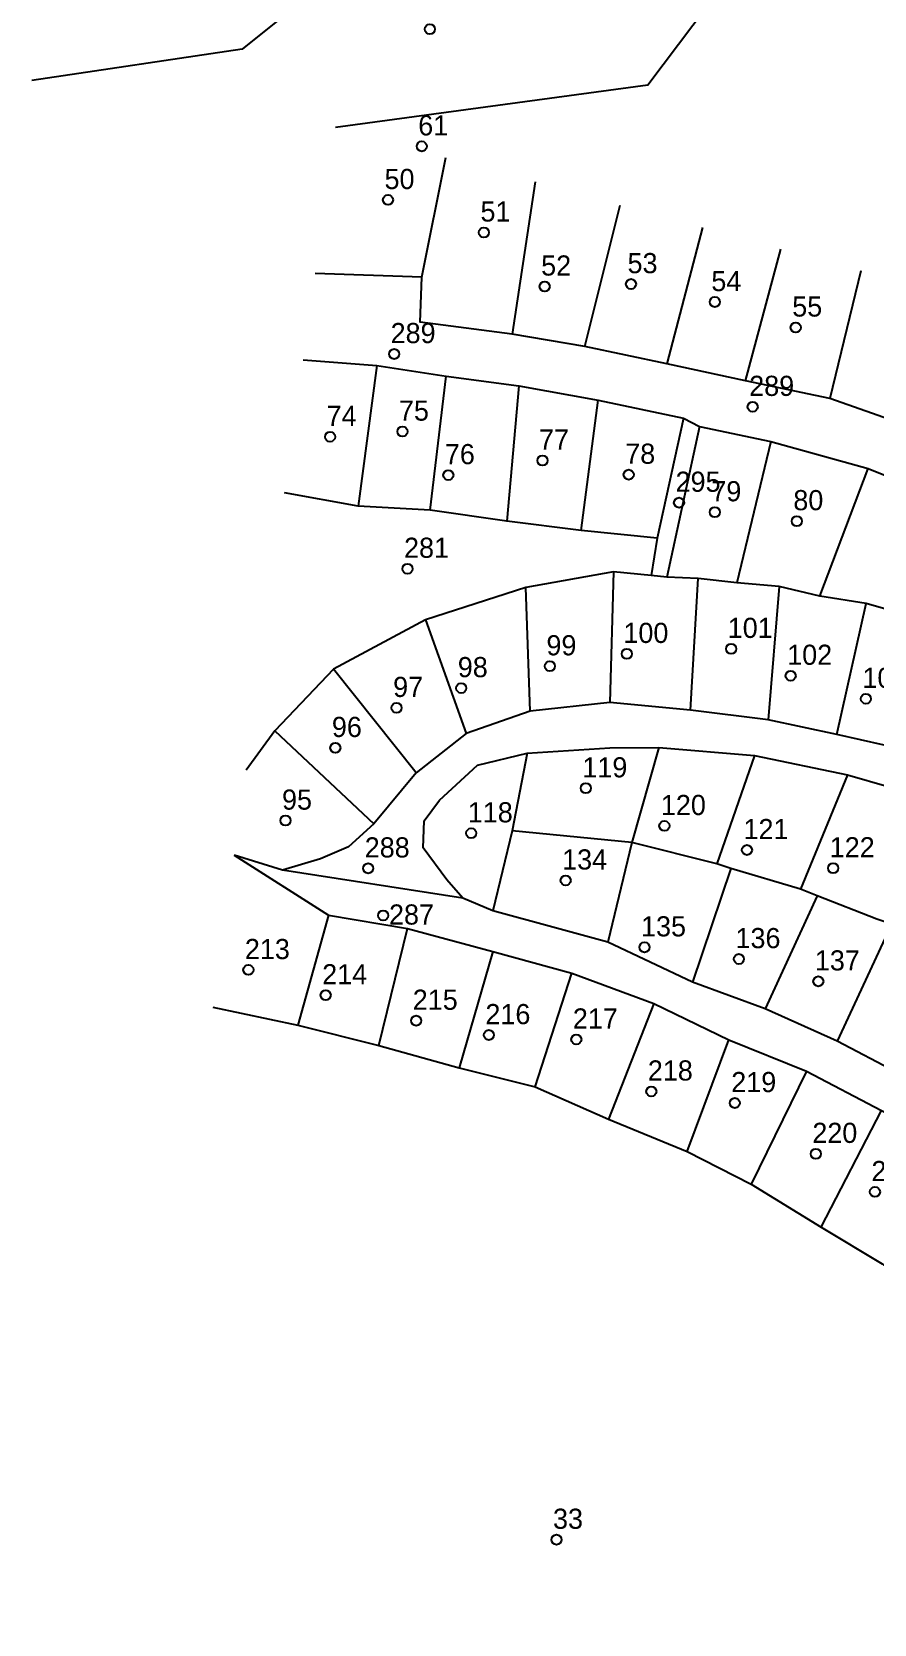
# Model space of a CAD drawing. Extents: x 176571 to 180224, y 250857 to 253450.
# Drawn here: x 176914.3 to 177081.5, y 251614.2 to 251930.3 of the extents above; entities that cross this region are included whole.
import ezdxf
from ezdxf.enums import TextEntityAlignment as Align

# ---------------------------------------------------------------- set-up
doc = ezdxf.new("R2010")
doc.units = 0
for name, color, linetype in [('1602', 240, 'Continuous'), ('1603', 240, 'Continuous'), ('A_POINTS', 252, 'Continuous')]:
    doc.layers.add(name, color=color, linetype=linetype)
doc.styles.add('HEBTXT', font='hebtxt.shx')

# ---------------------------------------------------------------- blocks, each defined once
blk = doc.blocks.new('1603')
at = {"layer": 'A_POINTS'}
blk.add_circle((0, 0), 0.25, dxfattribs=at)
at = {"style": 'HEBTXT'}
blk.add_attdef('PARCEL_NUM', text='', height=2, dxfattribs=at).set_placement((0, 1), align=Align.CENTER)
at = {"style": 'HEBTXT', "flags": 1}
blk.add_attdef('LOT_NUM', text='', height=2, dxfattribs=at).set_placement((0, -2.5), align=Align.CENTER)

msp = doc.modelspace()

# ---------------------------------------------------------------- linework, layer by layer
at = {"layer": '1602'}
for points in [[(177069.72, 251964.42), (177051.59, 251939.72), (177036.55, 251919.75), (176974.63, 251911.34)], [(176985.24, 251950.29), (176956.07, 251926.88), (176914.35, 251920.65)], [(177157.68, 251816.11), (177144.3, 251824.16), (177130.44, 251832.74), (177116.08, 251840.2), (177100.65, 251846.18), (177087.01, 251852.53), (177072.68, 251857.57), (177055.93, 251861.07), (177040.32, 251864.45), (177024.07, 251867.86), (177009.63, 251870.31), (176991.37, 251872.66), (176991.76, 251881.6), (176996.49, 251905.36)], [(177014.2, 251900.52), (177009.63, 251870.31)], [(177024.07, 251867.86), (177031.1, 251895.91)], [(177047.4, 251891.45), (177040.32, 251864.45)], [(177055.93, 251861.07), (177062.94, 251887.2)], [(176991.76, 251881.6), (176970.59, 251882.33)], [(177078.83, 251882.86), (177072.68, 251857.57)], [(176968.2, 251865.24), (176982.8, 251864.08), (176996.56, 251861.98), (177010.96, 251860.04), (177026.73, 251857.22), (177043.66, 251853.65), (177046.83, 251852), (177060.99, 251848.99), (177080.27, 251843.61), (177096.63, 251837.08), (177116.86, 251828.75), (177135.56, 251817.61), (177152.42, 251806.24)], [(176982.8, 251864.08), (176979.12, 251836.19)], [(176993.38, 251835.4), (176996.56, 251861.98)], [(177010.96, 251860.04), (177008.59, 251833.17)], [(177023.38, 251831.34), (177026.73, 251857.22)], [(177043.66, 251853.65), (177038.43, 251829.82), (177037.22, 251822.38)], [(177046.83, 251852), (177040.32, 251822.06)], [(177060.99, 251848.99), (177054.25, 251820.97)], [(177070.72, 251818.31), (177080.27, 251843.61)], [(177038.43, 251829.82), (177023.38, 251831.34), (177008.59, 251833.17), (176993.38, 251835.4), (176979.12, 251836.19), (176964.51, 251838.78)], [(177143.12, 251789.75), (177128.08, 251797.43), (177125.07, 251798.45), (177111.46, 251805.49), (177106.07, 251808.57), (177095.91, 251811.67), (177087.96, 251814.54), (177079.93, 251816.84), (177070.72, 251818.31), (177062.67, 251820.24), (177054.25, 251820.97), (177046.54, 251821.8), (177040.32, 251822.06), (177037.22, 251822.38), (177029.76, 251823.14), (177012.34, 251820), (176992.49, 251813.6), (176974.22, 251803.78), (176962.57, 251791.57), (176956.85, 251783.78)], [(177029.76, 251823.14), (177029.01, 251797.22)], [(177045.02, 251795.66), (177046.54, 251821.8)], [(177062.67, 251820.24), (177060.44, 251793.74)], [(177013.24, 251795.47), (177012.34, 251820)], [(177074.1, 251790.82), (177079.93, 251816.84)], [(176992.49, 251813.6), (177000.54, 251791.06)], [(176990.6, 251783.22), (176974.22, 251803.78)], [(177088.2, 251787.69), (177074.1, 251790.82), (177060.44, 251793.74), (177045.02, 251795.66), (177029.01, 251797.22), (177013.24, 251795.47), (177000.54, 251791.06), (176990.6, 251783.22), (176982.22, 251773.11), (176977.2, 251768.56), (176971.63, 251766.13), (176964.1, 251763.91)], [(176962.57, 251791.57), (176982.22, 251773.11)], [(176999.88, 251758.34), (176996.67, 251761.97), (176991.99, 251768.32), (176992.22, 251773.7), (176995.26, 251777.83), (177002.8, 251784.74), (177012.63, 251787.12), (177029.07, 251788.21), (177038.79, 251788.24), (177057.72, 251786.68), (177076.23, 251782.86), (177092.74, 251778.1)], [(177012.63, 251787.12), (177009.67, 251771.7), (177005.81, 251755.87)], [(177038.79, 251788.24), (177033.4, 251769.37), (177028.66, 251749.64)], [(177057.72, 251786.68), (177050.24, 251765.17)], [(177076.23, 251782.86), (177066.86, 251760.15)], [(177114.02, 251738.49), (177099.16, 251746.04), (177084.92, 251753.17), (177082.04, 251754.18), (177070.17, 251758.81), (177066.86, 251760.15), (177053.06, 251764.22), (177050.24, 251765.17), (177033.4, 251769.37), (177009.67, 251771.7)], [(176964.1, 251763.91), (176954.49, 251766.9)], [(176954.49, 251766.9), (176973.18, 251754.96), (176988.88, 251752.33), (177005.84, 251747.75), (177021.47, 251743.47), (177037.79, 251737.45), (177052.66, 251730.23), (177068.09, 251723.99), (177082.93, 251716.2), (177096.05, 251709.49), (177100.86, 251704.72), (177114.01, 251695.85), (177128.35, 251683.57), (177139.06, 251674.04), (177151.83, 251663.85), (177165.42, 251654.71), (177178.26, 251646.18), (177192.52, 251636.37), (177207.56, 251627.17), (177223.21, 251620.1), (177231.64, 251615.3), (177238.26, 251608.23)], [(177248.87, 251608.1), (177237.72, 251619.04), (177229.12, 251625.94), (177217.73, 251631.56), (177197.88, 251642.75), (177182.11, 251654.33), (177166.32, 251665.4), (177154.11, 251673.85), (177142.47, 251683.92), (177130.66, 251692.8), (177117.64, 251703.18), (177105.12, 251712.09), (177101.49, 251714.78), (177085.99, 251723.75), (177074.13, 251729.96), (177059.86, 251736.4), (177045.47, 251741.7), (177028.66, 251749.64), (177017.74, 251752.58), (177005.81, 251755.87), (176999.88, 251758.34), (176964.1, 251763.91), (176964.1, 251763.91)], [(177053.06, 251764.22), (177045.47, 251741.7)], [(177070.17, 251758.81), (177059.86, 251736.4)], [(176973.18, 251754.96), (176967.15, 251733.13)], [(176983.23, 251729.09), (176988.88, 251752.33)], [(177084.92, 251753.17), (177074.13, 251729.96)], [(177005.84, 251747.75), (176999.12, 251724.68)], [(177014.2, 251720.87), (177021.47, 251743.47)], [(176950.28, 251736.69), (176967.15, 251733.13), (176983.23, 251729.09), (176999.12, 251724.68), (177014.2, 251720.87), (177028.79, 251714.48), (177044.39, 251708.05), (177057.07, 251701.55), (177071, 251693.03), (177083.08, 251685.79), (177087.94, 251682.22), (177099.34, 251672.54), (177110.23, 251662.88), (177126.08, 251653.33), (177139.28, 251644.01), (177152.29, 251634.77), (177165.73, 251625.38), (177181.03, 251616.1), (177195.99, 251607.92)], [(177037.79, 251737.45), (177028.79, 251714.48)], [(177044.39, 251708.05), (177052.66, 251730.23)], [(177068.09, 251723.99), (177057.07, 251701.55)], [(177071, 251693.03), (177082.93, 251716.2)]]:
    msp.add_lwpolyline(points, dxfattribs=at)

# ---------------------------------------------------------------- block references
at = {"layer": '1603'}
ref = msp.add_blockref('1603', (176993.34, 251930.86), dxfattribs=dict(at, xscale=4, yscale=4, zscale=4))
ref.add_attrib('PARCEL_NUM', '110', (176992.65, 251933.02), dxfattribs={"layer": '0', "height": 4, "style": 'HEBTXT'})
ref = msp.add_blockref('1603', (176991.71, 251907.6), dxfattribs=dict(at, xscale=4, yscale=4, zscale=4))
ref.add_attrib('PARCEL_NUM', '61', (176991.02, 251909.76), dxfattribs={"layer": '0', "height": 4, "style": 'HEBTXT'})
ref = msp.add_blockref('1603', (176985.02, 251896.95), dxfattribs=dict(at, xscale=4, yscale=4, zscale=4))
ref.add_attrib('PARCEL_NUM', '50', (176984.33, 251899.11), dxfattribs={"layer": '0', "height": 4, "style": 'HEBTXT'})
ref = msp.add_blockref('1603', (177004.06, 251890.5), dxfattribs=dict(at, xscale=4, yscale=4, zscale=4))
ref.add_attrib('PARCEL_NUM', '51', (177003.37, 251892.66), dxfattribs={"layer": '0', "height": 4, "style": 'HEBTXT'})
ref = msp.add_blockref('1603', (177033.24, 251880.26), dxfattribs=dict(at, xscale=4, yscale=4, zscale=4))
ref.add_attrib('PARCEL_NUM', '53', (177032.55, 251882.41), dxfattribs={"layer": '0', "height": 4, "style": 'HEBTXT'})
ref = msp.add_blockref('1603', (177016.11, 251879.78), dxfattribs=dict(at, xscale=4, yscale=4, zscale=4))
ref.add_attrib('PARCEL_NUM', '52', (177015.41, 251881.94), dxfattribs={"layer": '0', "height": 4, "style": 'HEBTXT'})
ref = msp.add_blockref('1603', (177049.87, 251876.7), dxfattribs=dict(at, xscale=4, yscale=4, zscale=4))
ref.add_attrib('PARCEL_NUM', '54', (177049.18, 251878.85), dxfattribs={"layer": '0', "height": 4, "style": 'HEBTXT'})
ref = msp.add_blockref('1603', (177065.92, 251871.64), dxfattribs=dict(at, xscale=4, yscale=4, zscale=4))
ref.add_attrib('PARCEL_NUM', '55', (177065.23, 251873.8), dxfattribs={"layer": '0', "height": 4, "style": 'HEBTXT'})
ref = msp.add_blockref('1603', (176986.23, 251866.37), dxfattribs=dict(at, xscale=4, yscale=4, zscale=4))
ref.add_attrib('PARCEL_NUM', '289', (176985.54, 251868.53), dxfattribs={"layer": '0', "height": 4, "style": 'HEBTXT'})
ref = msp.add_blockref('1603', (177057.38, 251855.9), dxfattribs=dict(at, xscale=4, yscale=4, zscale=4))
ref.add_attrib('PARCEL_NUM', '289', (177056.69, 251858.05), dxfattribs={"layer": '0', "height": 4, "style": 'HEBTXT'})
ref = msp.add_blockref('1603', (176973.52, 251849.95), dxfattribs=dict(at, xscale=4, yscale=4, zscale=4))
ref.add_attrib('PARCEL_NUM', '74', (176972.83, 251852.11), dxfattribs={"layer": '0', "height": 4, "style": 'HEBTXT'})
ref = msp.add_blockref('1603', (176987.88, 251850.99), dxfattribs=dict(at, xscale=4, yscale=4, zscale=4))
ref.add_attrib('PARCEL_NUM', '75', (176987.19, 251853.14), dxfattribs={"layer": '0', "height": 4, "style": 'HEBTXT'})
ref = msp.add_blockref('1603', (176996.99, 251842.34), dxfattribs=dict(at, xscale=4, yscale=4, zscale=4))
ref.add_attrib('PARCEL_NUM', '76', (176996.3, 251844.5), dxfattribs={"layer": '0', "height": 4, "style": 'HEBTXT'})
ref = msp.add_blockref('1603', (177015.67, 251845.24), dxfattribs=dict(at, xscale=4, yscale=4, zscale=4))
ref.add_attrib('PARCEL_NUM', '77', (177014.98, 251847.4), dxfattribs={"layer": '0', "height": 4, "style": 'HEBTXT'})
ref = msp.add_blockref('1603', (177032.78, 251842.42), dxfattribs=dict(at, xscale=4, yscale=4, zscale=4))
ref.add_attrib('PARCEL_NUM', '78', (177032.09, 251844.58), dxfattribs={"layer": '0', "height": 4, "style": 'HEBTXT'})
ref = msp.add_blockref('1603', (177042.77, 251836.86), dxfattribs=dict(at, xscale=4, yscale=4, zscale=4))
ref.add_attrib('PARCEL_NUM', '295', (177042.08, 251839.02), dxfattribs={"layer": '0', "height": 4, "style": 'HEBTXT'})
ref = msp.add_blockref('1603', (177049.88, 251834.97), dxfattribs=dict(at, xscale=4, yscale=4, zscale=4))
ref.add_attrib('PARCEL_NUM', '79', (177049.18, 251837.13), dxfattribs={"layer": '0', "height": 4, "style": 'HEBTXT'})
ref = msp.add_blockref('1603', (177066.14, 251833.2), dxfattribs=dict(at, xscale=4, yscale=4, zscale=4))
ref.add_attrib('PARCEL_NUM', '80', (177065.45, 251835.36), dxfattribs={"layer": '0', "height": 4, "style": 'HEBTXT'})
ref = msp.add_blockref('1603', (176988.9, 251823.75), dxfattribs=dict(at, xscale=4, yscale=4, zscale=4))
ref.add_attrib('PARCEL_NUM', '281', (176988.2, 251825.91), dxfattribs={"layer": '0', "height": 4, "style": 'HEBTXT'})
ref = msp.add_blockref('1603', (177053.12, 251807.85), dxfattribs=dict(at, xscale=4, yscale=4, zscale=4))
ref.add_attrib('PARCEL_NUM', '101', (177052.43, 251810.01), dxfattribs={"layer": '0', "height": 4, "style": 'HEBTXT'})
ref = msp.add_blockref('1603', (177017.15, 251804.4), dxfattribs=dict(at, xscale=4, yscale=4, zscale=4))
ref.add_attrib('PARCEL_NUM', '99', (177016.46, 251806.55), dxfattribs={"layer": '0', "height": 4, "style": 'HEBTXT'})
ref = msp.add_blockref('1603', (177032.42, 251806.85), dxfattribs=dict(at, xscale=4, yscale=4, zscale=4))
ref.add_attrib('PARCEL_NUM', '100', (177031.73, 251809.01), dxfattribs={"layer": '0', "height": 4, "style": 'HEBTXT'})
ref = msp.add_blockref('1603', (177064.92, 251802.51), dxfattribs=dict(at, xscale=4, yscale=4, zscale=4))
ref.add_attrib('PARCEL_NUM', '102', (177064.23, 251804.67), dxfattribs={"layer": '0', "height": 4, "style": 'HEBTXT'})
ref = msp.add_blockref('1603', (176999.56, 251800.06), dxfattribs=dict(at, xscale=4, yscale=4, zscale=4))
ref.add_attrib('PARCEL_NUM', '98', (176998.87, 251802.22), dxfattribs={"layer": '0', "height": 4, "style": 'HEBTXT'})
ref = msp.add_blockref('1603', (176986.73, 251796.14), dxfattribs=dict(at, xscale=4, yscale=4, zscale=4))
ref.add_attrib('PARCEL_NUM', '97', (176986.04, 251798.29), dxfattribs={"layer": '0', "height": 4, "style": 'HEBTXT'})
ref = msp.add_blockref('1603', (177079.85, 251797.94), dxfattribs=dict(at, xscale=4, yscale=4, zscale=4))
ref.add_attrib('PARCEL_NUM', '103', (177079.16, 251800.1), dxfattribs={"layer": '0', "height": 4, "style": 'HEBTXT'})
ref = msp.add_blockref('1603', (176974.57, 251788.19), dxfattribs=dict(at, xscale=4, yscale=4, zscale=4))
ref.add_attrib('PARCEL_NUM', '96', (176973.88, 251790.34), dxfattribs={"layer": '0', "height": 4, "style": 'HEBTXT'})
ref = msp.add_blockref('1603', (177024.28, 251780.18), dxfattribs=dict(at, xscale=4, yscale=4, zscale=4))
ref.add_attrib('PARCEL_NUM', '119', (177023.59, 251782.33), dxfattribs={"layer": '0', "height": 4, "style": 'HEBTXT'})
ref = msp.add_blockref('1603', (176964.68, 251773.76), dxfattribs=dict(at, xscale=4, yscale=4, zscale=4))
ref.add_attrib('PARCEL_NUM', '95', (176963.99, 251775.92), dxfattribs={"layer": '0', "height": 4, "style": 'HEBTXT'})
ref = msp.add_blockref('1603', (177001.54, 251771.24), dxfattribs=dict(at, xscale=4, yscale=4, zscale=4))
ref.add_attrib('PARCEL_NUM', '118', (177000.85, 251773.4), dxfattribs={"layer": '0', "height": 4, "style": 'HEBTXT'})
ref = msp.add_blockref('1603', (177039.86, 251772.69), dxfattribs=dict(at, xscale=4, yscale=4, zscale=4))
ref.add_attrib('PARCEL_NUM', '120', (177039.17, 251774.85), dxfattribs={"layer": '0', "height": 4, "style": 'HEBTXT'})
ref = msp.add_blockref('1603', (177056.25, 251767.91), dxfattribs=dict(at, xscale=4, yscale=4, zscale=4))
ref.add_attrib('PARCEL_NUM', '121', (177055.56, 251770.07), dxfattribs={"layer": '0', "height": 4, "style": 'HEBTXT'})
ref = msp.add_blockref('1603', (176981.09, 251764.27), dxfattribs=dict(at, xscale=4, yscale=4, zscale=4))
ref.add_attrib('PARCEL_NUM', '288', (176980.4, 251766.43), dxfattribs={"layer": '0', "height": 4, "style": 'HEBTXT'})
ref = msp.add_blockref('1603', (177073.36, 251764.3), dxfattribs=dict(at, xscale=4, yscale=4, zscale=4))
ref.add_attrib('PARCEL_NUM', '122', (177072.67, 251766.46), dxfattribs={"layer": '0', "height": 4, "style": 'HEBTXT'})
ref = msp.add_blockref('1603', (177020.27, 251761.88), dxfattribs=dict(at, xscale=4, yscale=4, zscale=4))
ref.add_attrib('PARCEL_NUM', '134', (177019.57, 251764.04), dxfattribs={"layer": '0', "height": 4, "style": 'HEBTXT'})
ref = msp.add_blockref('1603', (176984.07, 251754.93), dxfattribs=dict(at, xscale=4, yscale=4, zscale=4))
ref.add_attrib('PARCEL_NUM', '287', (176985.22, 251753.11), dxfattribs={"layer": '0', "height": 4, "style": 'HEBTXT'})
ref = msp.add_blockref('1603', (177035.92, 251748.6), dxfattribs=dict(at, xscale=4, yscale=4, zscale=4))
ref.add_attrib('PARCEL_NUM', '135', (177035.23, 251750.76), dxfattribs={"layer": '0', "height": 4, "style": 'HEBTXT'})
ref = msp.add_blockref('1603', (177054.66, 251746.27), dxfattribs=dict(at, xscale=4, yscale=4, zscale=4))
ref.add_attrib('PARCEL_NUM', '136', (177053.97, 251748.43), dxfattribs={"layer": '0', "height": 4, "style": 'HEBTXT'})
ref = msp.add_blockref('1603', (176957.31, 251744.11), dxfattribs=dict(at, xscale=4, yscale=4, zscale=4))
ref.add_attrib('PARCEL_NUM', '213', (176956.62, 251746.26), dxfattribs={"layer": '0', "height": 4, "style": 'HEBTXT'})
ref = msp.add_blockref('1603', (177070.41, 251741.84), dxfattribs=dict(at, xscale=4, yscale=4, zscale=4))
ref.add_attrib('PARCEL_NUM', '137', (177069.72, 251744), dxfattribs={"layer": '0', "height": 4, "style": 'HEBTXT'})
ref = msp.add_blockref('1603', (176972.65, 251739.09), dxfattribs=dict(at, xscale=4, yscale=4, zscale=4))
ref.add_attrib('PARCEL_NUM', '214', (176971.96, 251741.25), dxfattribs={"layer": '0', "height": 4, "style": 'HEBTXT'})
ref = msp.add_blockref('1603', (176990.62, 251734.04), dxfattribs=dict(at, xscale=4, yscale=4, zscale=4))
ref.add_attrib('PARCEL_NUM', '215', (176989.93, 251736.2), dxfattribs={"layer": '0', "height": 4, "style": 'HEBTXT'})
ref = msp.add_blockref('1603', (177005.04, 251731.19), dxfattribs=dict(at, xscale=4, yscale=4, zscale=4))
ref.add_attrib('PARCEL_NUM', '216', (177004.35, 251733.34), dxfattribs={"layer": '0', "height": 4, "style": 'HEBTXT'})
ref = msp.add_blockref('1603', (177022.39, 251730.32), dxfattribs=dict(at, xscale=4, yscale=4, zscale=4))
ref.add_attrib('PARCEL_NUM', '217', (177021.7, 251732.47), dxfattribs={"layer": '0', "height": 4, "style": 'HEBTXT'})
ref = msp.add_blockref('1603', (177037.27, 251719.99), dxfattribs=dict(at, xscale=4, yscale=4, zscale=4))
ref.add_attrib('PARCEL_NUM', '218', (177036.58, 251722.15), dxfattribs={"layer": '0', "height": 4, "style": 'HEBTXT'})
ref = msp.add_blockref('1603', (177053.82, 251717.69), dxfattribs=dict(at, xscale=4, yscale=4, zscale=4))
ref.add_attrib('PARCEL_NUM', '219', (177053.13, 251719.85), dxfattribs={"layer": '0', "height": 4, "style": 'HEBTXT'})
ref = msp.add_blockref('1603', (177069.91, 251707.61), dxfattribs=dict(at, xscale=4, yscale=4, zscale=4))
ref.add_attrib('PARCEL_NUM', '220', (177069.22, 251709.77), dxfattribs={"layer": '0', "height": 4, "style": 'HEBTXT'})
ref = msp.add_blockref('1603', (177081.65, 251700.04), dxfattribs=dict(at, xscale=4, yscale=4, zscale=4))
ref.add_attrib('PARCEL_NUM', '221', (177080.95, 251702.19), dxfattribs={"layer": '0', "height": 4, "style": 'HEBTXT'})
ref = msp.add_blockref('1603', (177018.45, 251631.01), dxfattribs=dict(at, xscale=4, yscale=4, zscale=4))
ref.add_attrib('PARCEL_NUM', '33', (177017.76, 251633.17), dxfattribs={"layer": '0', "height": 4, "style": 'HEBTXT'})

doc.saveas('drawing.dxf')
